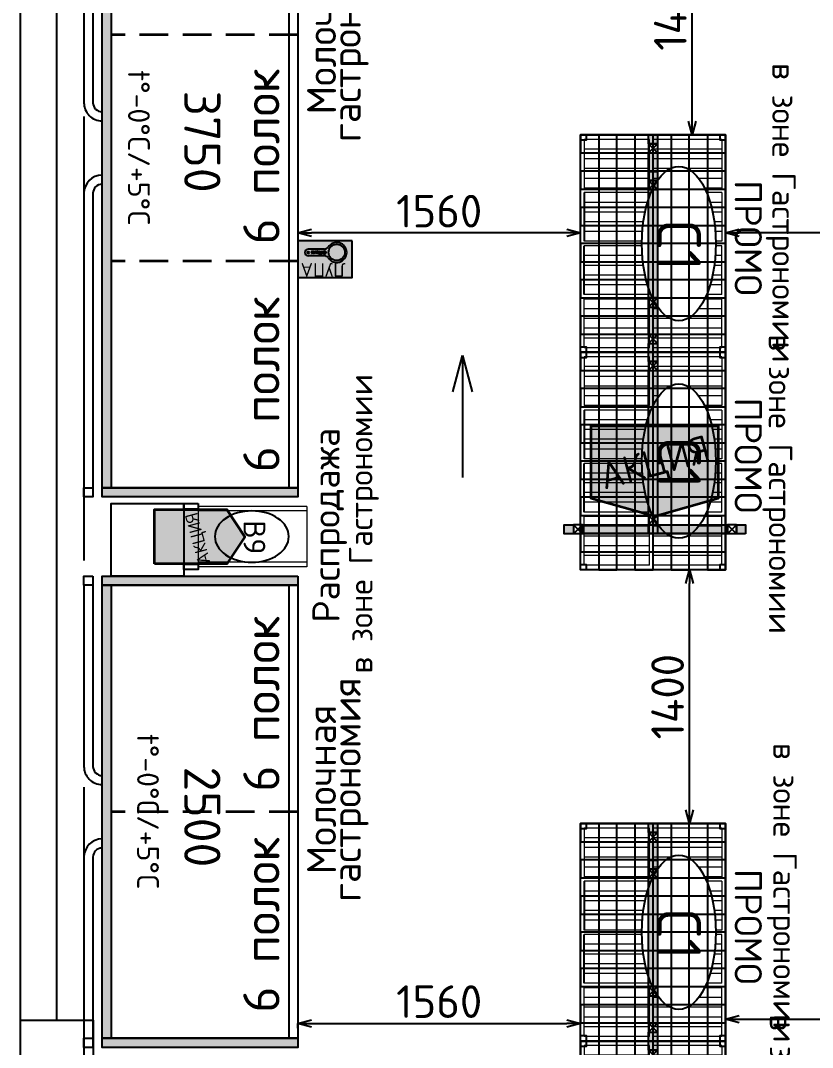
# Model space of a CAD drawing. Extents: x -150237 to 313168, y -187365 to 36962.
# Drawn here: x -48972 to -44603, y -162494 to -156827 of the extents above; entities that cross this region are included whole.
import ezdxf
from ezdxf.enums import TextEntityAlignment as Align

# ---------------------------------------------------------------- set-up
doc = ezdxf.new("R2010")
doc.units = 0
doc.header["$LTSCALE"] = 50
doc.header["$PDMODE"] = 34
doc.header["$PDSIZE"] = 20
doc.linetypes.add('ACAD_ISO10W100', pattern=[18.5, 12, -3, 0.5, -3])
doc.linetypes.add('HIDDEN2', pattern=[4.7625, 3.175, -1.5875])
doc.layers.get('0').update_dxf_attribs({"linetype": 'CONTINUOUS'})
doc.layers.get('Defpoints').update_dxf_attribs({"linetype": 'CONTINUOUS'})
for name, color, linetype in [('Colums', 25, 'CONTINUOUS'), ('R', 7, 'CONTINUOUS'), ('ST', 7, 'CONTINUOUS'), ('type', 7, 'CONTINUOUS'), ('оборудование', 90, 'CONTINUOUS'), ('оборудованиеNEW', 250, 'CONTINUOUS'), ('оборудованиеOLD', 90, 'CONTINUOUS'), ('товарные группы', 7, 'CONTINUOUS'), ('Холодильное', 5, 'CONTINUOUS')]:
    doc.layers.add(name, color=color, linetype=linetype)
doc.layers.add('Стены', color=7, linetype='CONTINUOUS', lineweight=35)
doc.styles.get("Standard").update_dxf_attribs({"font": 'isocpeur.ttf'})
doc.dimstyles.get("Standard").update_dxf_attribs({"dimscale": 0, "dimtxt": 180, "dimasz": 75, "dimexe": 0, "dimexo": 0, "dimgap": 30, "dimtad": 1, "dimdec": 0, "dimdsep": 46, "dimtxsty": 'Standard', "dimblk1": 'OPEN30', "dimblk2": 'OPEN30', "dimsah": 1, "dimcen": 25, "dimadec": 0, "dimazin": 0, "dimtfac": 1, "dimtdec": 0, "dimtmove": 0, "dimatfit": 3, "dimldrblk": 'OPEN30', "dimfxl": 1, "dimtolj": 1, "dimtzin": 0, "dimarcsym": 0})

# ---------------------------------------------------------------- blocks, each defined once
blk = doc.blocks.new('*U237')
at = {"layer": 'Холодильное'}
h = blk.add_hatch(color=160, dxfattribs=at)
h.set_gradient(color1=(0, 63, 255), one_color=1, tint=1, name='SPHERICAL')
h.paths.add_polyline_path([(3750, 1180), (3800, 1180), (3800, 100), (3750, 100)])
h = blk.add_hatch(color=5, dxfattribs=at)
h.set_gradient(color1=(0, 0, 255), one_color=1, tint=1, name='CYLINDER')
h.paths.add_polyline_path([(0, 150), (3750, 150), (3750, 100), (0, 100)])
at = {"layer": 'Стены', "linetype": 'HIDDEN2'}
for p, q in [((1250, 1180), (1250, 150)), ((2500, 1180), (2500, 150))]:
    blk.add_line(p, q, dxfattribs=at)
at = {"layer": 'Холодильное'}
for p, q in [((0, 1130), (3750, 1130)), ((0, 150), (3750, 150))]:
    blk.add_line(p, q, dxfattribs=at)
at = {"layer": 'Холодильное', "color": 20}
for p, q in [((1675, 100), (1675, 100)), ((1725, 100), (1725, 100)), ((2025, 100), (2025, 100)), ((2075, 100), (2075, 100)), ((0, 50), (1625, 50)), ((0, 0), (1625, 0)), ((1625, 50), (1625, 50)), ((1625, 50), (1625, 50)), ((1625, 50), (1625, 50)), ((1625, 0), (1625, 0)), ((1625, 0), (1625, 0)), ((1625, 0), (1625, 0)), ((2125, 50), (3750, 50)), ((2125, 0), (3750, 0))]:
    blk.add_line(p, q, dxfattribs=at)
at = {"layer": 'Холодильное', "color": 5}
for points in [[(0, 1180), (3750, 1180), (3750, 100), (0, 100), (0, 1180)], [(3750, 1180), (3800, 1180), (3800, 100), (3750, 100), (3750, 1180)]]:
    blk.add_lwpolyline(points, dxfattribs=at)
at = {"layer": 'Холодильное', "color": 20}
blk.add_lwpolyline([(3750, 50), (3800, 50), (3800, 0), (3750, 0)], close=True, dxfattribs=at)
for centre, radius, start, end in [((1625, 100), 100, 270, 0), ((1625, 100), 50, 270, 0), ((2125, 100), 100, 180, 270), ((2125, 100), 50, 180, 270)]:
    blk.add_arc(centre, radius, start, end, dxfattribs=at)
at = {"layer": 'type'}
blk.add_text('3750', height=200, dxfattribs=at).set_placement((1839.9, 553.2), align=Align.CENTER)
at = {"layer": 'type', "insert": (1874.3, 303.5), "char_height": 120, "width": 1398.896, "attachment_point": 5}
blk.add_mtext('t°-0°C/+5°C', dxfattribs=at)
at = {"layer": 'оборудованиеOLD', "color": 1}
blk.add_text('3750', height=200, dxfattribs=at).set_placement((1839.9, 553.2), align=Align.CENTER)
at = {"layer": 'оборудованиеOLD', "color": 1, "insert": (1874.3, 303.5), "char_height": 120, "width": 1398.896, "attachment_point": 5}
blk.add_mtext('t°-0°C/+5°C', dxfattribs=at)
blk = doc.blocks.new('*U369')
h = blk.add_hatch(color=5)
h.set_gradient(color1=(0, 0, 255), one_color=1, tint=1, name='SPHERICAL')
h.paths.add_polyline_path([(0, 150), (2500, 150), (2500, 100), (0, 100)])
at = {"layer": 'Холодильное'}
h = blk.add_hatch(color=160, dxfattribs=at)
h.set_gradient(color1=(0, 63, 255), one_color=1, tint=1, name='SPHERICAL')
h.paths.add_polyline_path([(-50, 1180), (0, 1180), (0, 100), (-50, 100)])
h = blk.add_hatch(color=160, dxfattribs=at)
h.set_gradient(color1=(0, 63, 255), one_color=1, tint=1, name='SPHERICAL')
h.paths.add_polyline_path([(2500, 1180), (2550, 1180), (2550, 100), (2500, 100)])
at = {"layer": 'Стены', "linetype": 'HIDDEN2'}
blk.add_line((1250, 1180), (1250, 150), dxfattribs=at)
at = {"layer": 'Холодильное'}
for p, q in [((0, 1130), (2500, 1130)), ((0, 150), (2500, 150))]:
    blk.add_line(p, q, dxfattribs=at)
at = {"layer": 'Холодильное', "color": 20}
for p, q in [((1050, 100), (1050, 100)), ((1100, 100), (1100, 100)), ((1400, 100), (1400, 100)), ((1450, 100), (1450, 100)), ((0, 50), (1000, 50)), ((1000, 50), (1000, 50)), ((1500, 50), (2500, 50)), ((1625, 50), (1625, 50)), ((1625, 50), (1625, 50)), ((1625, 50), (1625, 50)), ((1625, 0), (1625, 0)), ((1625, 0), (1625, 0)), ((1625, 0), (1625, 0)), ((0, 0), (1000, 0)), ((1000, 0), (1000, 0)), ((1500, 0), (2500, 0))]:
    blk.add_line(p, q, dxfattribs=at)
at = {"layer": 'Холодильное', "color": 40}
for p, q in [((2500, 50), (2500, 50)), ((2500, 0), (2500, 0))]:
    blk.add_line(p, q, dxfattribs=at)
at = {"layer": 'Холодильное', "color": 5}
for points in [[(-50, 1180), (0, 1180), (0, 100), (-50, 100), (-50, 1180)], [(0, 1180), (2500, 1180), (2500, 100), (0, 100), (0, 1180)], [(2500, 1180), (2550, 1180), (2550, 100), (2500, 100), (2500, 1180)]]:
    blk.add_lwpolyline(points, dxfattribs=at)
at = {"layer": 'Холодильное', "color": 20}
for points in [[(-50, 50), (0, 50), (0, 0), (-50, 0)], [(-50, 50), (0, 50), (0, 0), (-50, 0)], [(2500, 50), (2550, 50), (2550, 0), (2500, 0)]]:
    blk.add_lwpolyline(points, close=True, dxfattribs=at)
for centre, radius, start, end in [((1000, 100), 100, 270, 0), ((1000, 100), 50, 270, 0), ((1500, 100), 100, 180, 270), ((1500, 100), 50, 180, 270)]:
    blk.add_arc(centre, radius, start, end, dxfattribs=at)
at = {"layer": 'type'}
blk.add_text(' 2500', height=200, dxfattribs=at).set_placement((1214.9, 553.2), align=Align.CENTER)
at = {"layer": 'type', "insert": (1249.3, 353.5), "char_height": 120, "width": 1398.896, "attachment_point": 5}
blk.add_mtext('t°-0°C/+5°C', dxfattribs=at)
at = {"layer": 'оборудованиеOLD', "color": 1}
blk.add_text(' 2500', height=200, dxfattribs=at).set_placement((1214.9, 553.2), align=Align.CENTER)
at = {"layer": 'оборудованиеOLD', "color": 1, "insert": (1249.3, 353.5), "char_height": 120, "width": 1398.896, "attachment_point": 5}
blk.add_mtext('t°-0°C/+5°C', dxfattribs=at)
blk = doc.blocks.new('_OPEN30')
at = {"color": 0, "linetype": 'ByBlock'}
for p, q in [((-1, 0.268), (0, 0)), ((0, 0), (-1, -0.268)), ((0, 0), (-1, 0))]:
    blk.add_line(p, q, dxfattribs=at)
blk = doc.blocks.new('Fives1')
at = {"layer": 'ST', "true_color": 0xf5fef1}
h = blk.add_hatch(color=7, dxfattribs=at)
h.paths.add_polyline_path([(-1652, 935, 10.8738201), (-1533, 854, -0.0571096), (-1565, 805, -0.8140007), (-1930, 263, 0.1014644), (-1733, 309, 0.170285), (-1628, 411, 0.1005074), (-1612, 459, 0.0619485), (-1612, 515, 0.1374988), (-1643, 578, 0.1715741), (-1729, 625, 0.107239), (-1851, 613, -0.4149096), (-1858, 618), (-1851, 670, 0.3232281), (-1855, 678), (-1932, 727, 0.5598827), (-1940, 725), (-1980, 519, 0.6675029), (-1968, 511, -0.060013), (-1885, 543, -0.1754016), (-1794, 529, -0.1846378), (-1763, 495, -0.2561325), (-1771, 431, -0.1844132), (-1849, 371, -0.1202651), (-1997, 368, 0.3823768), (-2005, 361), (-2019, 317, -0.7459053), (-1763, 903, 0.0756405), (-1956, 793, 0.6549658), (-1507, 951, 0.0496761)])
h.paths.add_polyline_path([(-1557, 913, -0.5314564), (-1891, 792, -0.1396822)], flags=16)
at = {"layer": 'ST'}
h = blk.add_hatch(color=1, dxfattribs=at)
edge = h.paths.add_edge_path(flags=16)
edge.add_arc((-1577, 714), 28, 0, 360)
edge = h.paths.add_edge_path()
edge.add_arc((-1804, 571), 334, 82.96543, 229.84324)
edge.add_arc((-1499, 213), 738, 110.93361, 128.23619)
edge.add_arc((-1766, 970), 260, 222.97175, 355.86546)
edge.add_arc((-1804, 571), 334, 247.81686, 404.39932)
edge.add_arc((-1945, 766), 503, 271.74397, 294.91858)
edge.add_arc((-1826, 509), 220, 294.98129, 333.63696)
edge.add_arc((-1737, 477), 127, 329.01961, 351.97712)
edge.add_arc((-1838, 486), 228, 353.09872, 367.27816)
edge.add_arc((-1739, 491), 129, 10.70791, 42.02396)
edge.add_arc((-1754, 479), 148, 41.66499, 80.60771)
edge.add_arc((-1762, 340), 287, 83.54163, 108.02542)
edge.add_arc((-1852, 619), 6.27, 192.6198, 282.75593)
edge.add_line((-1851, 670), (-1858, 618))
edge.add_arc((-1859, 671), 8.28, 350.95813, 424.14464)
edge.add_line((-1932, 727), (-1855, 678))
edge.add_arc((-1935, 724), 4.83, 47.88034, 164.85518)
edge.add_line((-1940, 725), (-1980, 519))
edge.add_arc((-1973, 517), 7.4, 169.86959, 304.76249)
edge.add_arc((-1796, 181), 373, 103.82299, 117.56049)
edge.add_arc((-1859, 410), 135, 61.25342, 101.04771)
edge.add_arc((-1823, 471), 64.1, 21.88157, 63.72619)
edge.add_arc((-1825, 470), 67, 324.52874, 381.99458)
edge.add_arc((-1888, 503), 138, 286.81398, 328.60886)
edge.add_arc((-1929, 673), 313, 257.53423, 284.96521)
edge.add_arc((-1997, 360), 7.64, 89.5059, 173.20867)
edge.add_line((-2005, 361), (-2019, 317))
h = blk.add_hatch(color=1, dxfattribs=at)
h.paths.add_polyline_path([(-1940, 724, -0.6082412), (-1932, 727), (-1855, 678, -0.3306531), (-1851, 670), (-1858, 618, 0.4149096), (-1851, 613, -0.107239), (-1729, 625, -0.1715741), (-1643, 578, -0.1374988), (-1612, 515, -0.0619485), (-1612, 459, -0.1005074), (-1628, 411, -0.170285), (-1733, 309, -0.1014644), (-1930, 263, 0.8140007), (-1565, 805, -0.4534486), (-1956, 793, -0.0756405), (-1763, 903, 0.7459053), (-2019, 317), (-2005, 361, -0.3823768), (-1997, 368, 0.1202651), (-1849, 371, 0.1844132), (-1771, 431, 0.2561325), (-1763, 495, 0.1846378), (-1794, 529, 0.1754016), (-1885, 543, 0.060013), (-1968, 511, -0.6786927), (-1980, 519)])
h.paths.add_polyline_path([(-1605, 714, -1), (-1548, 714, -1)], flags=16)
h.paths.add_polyline_path([(-1563, 695), (-1578, 711), (-1567, 711, 0.456115), (-1567, 734), (-1586, 734), (-1586, 693, -3.6095929)], flags=0)
h.paths.add_polyline_path([(-1581, 691), (-1581, 708), (-1567, 693, -0.1582385)], flags=0)
h.paths.add_polyline_path([(-1581, 716), (-1581, 730), (-1570, 730, -0.4064338), (-1569, 716)], flags=0)
for color, points in [(82, [(-1557, 913, 0.1396822), (-1891, 792, 0.102383)]), (62, [(-1557, 913, -0.102383), (-1891, 792, 0.5314564)]), (62, [(890, 774, 1), (879, 769), (896, 737), (879, 706, 1), (890, 701), (926, 769, 1), (915, 774), (902, 750)]), (62, [(1039, 703), (1039, 771, 1), (1027, 771), (1027, 740), (1003, 740), (1003, 771, 1), (991, 771), (991, 703, 1), (1003, 703), (1003, 728), (1027, 728), (1027, 703, 1)]), (62, [(1115, 771, 1), (1103, 771), (1103, 703, 1), (1115, 703), (1139, 747), (1139, 703, 1), (1151, 703), (1151, 771, 1), (1139, 771), (1115, 728)]), (62, [(1333, 777, 0.4142136), (1327, 771), (1327, 703, 0.4142136), (1333, 697), (1369, 697, 1), (1369, 709), (1342, 709, -0.4142136), (1339, 713), (1339, 728, -0.4142136), (1342, 731), (1369, 731, 1), (1369, 743), (1342, 743, -0.4142136), (1339, 747), (1339, 762, -0.4142136), (1342, 765), (1369, 765, 1), (1369, 777)]), (62, [(1598, 764, 0.7543305), (1551, 753), (1551, 721, 0.7543305), (1598, 710, 0.9282671), (1588, 717, -0.6380794), (1563, 721), (1563, 753, -0.6380794), (1588, 758, 0.9282671)]), (62, [(1788, 754), (1801, 703, 0.7400395), (1816, 703), (1829, 754), (1842, 702, 0.9618418), (1854, 705), (1837, 771, 0.7358696), (1821, 772), (1809, 722), (1796, 771, 0.7358696), (1780, 772), (1763, 705, 0.9618418), (1775, 702)])]:
    blk.add_hatch(color=color, dxfattribs=at).paths.add_polyline_path(points)
h = blk.add_hatch(color=255, dxfattribs=at)
h.paths.add_polyline_path([(-1605, 714, 1), (-1548, 714, 1)])
h.paths.add_polyline_path([(-1581, 730), (-1570, 730, -0.4064338), (-1569, 716), (-1581, 716)], flags=16)
h.paths.add_polyline_path([(-1586, 693, -3.6095929), (-1563, 695), (-1578, 711), (-1567, 711, 0.456115), (-1567, 734), (-1586, 734)], flags=16)
h.paths.add_polyline_path([(-1581, 708), (-1567, 693, -0.1582385), (-1581, 691)], flags=16)
at = {"layer": 'ST', "true_color": 0xf5fef1}
for points in [[(-1274, 744), (-1274, 690), (-1243, 695), (-1144, 710), (-1081, 714), (-1171, 280), (-1074, 280), (-993, 724), (-866, 744), (-941, 332), (-950, 278), (-858, 280), (-779, 751), (-692, 757), (-455, 752), (-283, 748), (-69, 733), (81, 716), (89, 774), (12, 784), (-294, 815), (-528, 824), (-731, 824), (-965, 803), (-1204, 761)], [(-437, 620), (-506, 305), (-502, 283), (-425, 281), (-411, 296), (-407, 355), (-380, 428), (-352, 481), (-310, 518), (-264, 533), (-274, 434), (-318, 299), (-312, 284), (-254, 286), (-242, 306), (-209, 426), (-169, 486), (-104, 533), (-84, 530), (-84, 490), (-117, 296), (-112, 286), (-56, 287), (-44, 315), (2, 571), (-17, 618), (-67, 622), (-108, 589), (-194, 515), (-204, 516), (-197, 601), (-210, 619), (-258, 622), (-274, 612), (-302, 590), (-348, 547), (-367, 520), (-377, 522), (-350, 621)], [(198, 760), (143, 767), (136, 712), (191, 707)], [(252, 753), (246, 702), (300, 697), (307, 746)], [(915, 450), (915, 421), (929, 394), (944, 382), (975, 378), (1000, 384), (1043, 411), (1081, 445), (1103, 467), (1077, 307), (1080, 294), (1166, 295), (1181, 306), (1225, 613), (1216, 626), (1137, 621), (1132, 600), (1118, 550), (1086, 515), (1054, 487), (1030, 477), (1010, 481), (1004, 503), (1010, 537), (1020, 574), (1027, 617), (1018, 626), (955, 623), (947, 621)], [(1208, 305), (1213, 288), (1280, 287), (1302, 300), (1303, 337), (1308, 404), (1324, 445), (1354, 413), (1387, 295), (1405, 287), (1485, 287), (1496, 306), (1488, 336), (1470, 364), (1434, 437), (1416, 468), (1418, 479), (1447, 510), (1505, 555), (1536, 593), (1563, 612), (1564, 618), (1547, 623), (1497, 623), (1470, 622), (1459, 617), (1434, 588), (1409, 555), (1362, 509), (1349, 497), (1338, 501), (1340, 519), (1349, 562), (1354, 594), (1361, 620), (1354, 626), (1284, 626), (1270, 620)]]:
    blk.add_hatch(color=7, dxfattribs=at).paths.add_polyline_path(points)
h = blk.add_hatch(color=7, dxfattribs=at)
h.paths.add_polyline_path([(-679, 615), (-723, 592), (-753, 565), (-776, 533), (-776, 494), (-768, 470), (-745, 452), (-712, 440), (-829, 315), (-837, 294), (-825, 280), (-772, 278), (-757, 286), (-650, 426), (-629, 437), (-619, 427), (-647, 321), (-651, 292), (-646, 281), (-567, 280), (-557, 287), (-507, 618), (-637, 620)])
h.paths.add_polyline_path([(-656, 564), (-604, 562), (-596, 562), (-611, 475), (-674, 476), (-697, 491), (-691, 532)], flags=16)
h = blk.add_hatch(color=7, dxfattribs=at)
h.paths.add_polyline_path([(10, 468), (0, 417), (-4, 372), (0, 342), (16, 309), (38, 288), (108, 279), (164, 281), (203, 290), (228, 311), (242, 352), (229, 362), (214, 362), (184, 351), (152, 348), (114, 348), (96, 351), (76, 371), (63, 391), (63, 421), (72, 432), (101, 427), (147, 427), (176, 436), (205, 443), (234, 471), (253, 495), (270, 530), (277, 561), (269, 589), (258, 613), (235, 622), (209, 625), (175, 623), (147, 622), (123, 616), (99, 599), (73, 581), (48, 558), (31, 519)])
h.paths.add_polyline_path([(163, 564), (191, 557), (202, 538), (187, 512), (169, 493), (131, 486), (98, 485), (77, 488), (93, 531), (130, 555)], flags=16)
h = blk.add_hatch(color=7, dxfattribs=at)
h.paths.add_polyline_path([(313, 619), (222, 153), (228, 141), (292, 142), (309, 156), (317, 214), (332, 240), (331, 283), (382, 280), (425, 278), (486, 316), (542, 371), (571, 427), (589, 491), (599, 558), (585, 605), (568, 624), (524, 622), (479, 615), (442, 588), (416, 543), (391, 514), (375, 512), (397, 617)])
h.paths.add_polyline_path([(429, 496), (443, 518), (463, 540), (496, 537), (510, 526), (494, 436), (477, 408), (432, 354), (393, 346), (342, 350), (343, 371)], flags=16)
h = blk.add_hatch(color=7, dxfattribs=at)
h.paths.add_polyline_path([(594, 441), (591, 352), (607, 323), (642, 289), (688, 274), (779, 279), (836, 328), (887, 410), (904, 459), (910, 540), (893, 580), (856, 612), (826, 621), (758, 621), (704, 611), (678, 584), (658, 570), (603, 486)])
h.paths.add_polyline_path([(689, 480), (718, 531), (724, 540), (743, 556), (775, 562), (813, 545), (815, 499), (808, 445), (792, 403), (783, 361), (744, 348), (694, 346), (682, 362), (680, 429)], flags=16)
at = {"layer": 'ST'}
h = blk.add_hatch(color=62, dxfattribs=at)
h.paths.add_polyline_path([(1220, 777, 0.4142136), (1214, 771), (1214, 703, 0.4142136), (1220, 697), (1249, 697, 0.4142136), (1262, 711), (1262, 724, 0.383716), (1249, 739, 0.169792), (1254, 751), (1254, 764, 0.4142136), (1241, 777)])
h.paths.add_polyline_path([(1226, 731), (1242, 731, -0.340247), (1250, 720, -0.3574119), (1242, 709), (1226, 709)], flags=16)
h.paths.add_polyline_path([(1226, 765), (1234, 765, -0.3571603), (1242, 755, -0.3249359), (1234, 743), (1226, 743)], flags=16)
h = blk.add_hatch(color=62, dxfattribs=at)
h.paths.add_polyline_path([(1463, 729, 1), (1463, 777), (1445, 777, 0.4142136), (1439, 771), (1439, 703, 1), (1451, 703), (1451, 729)])
h.paths.add_polyline_path([(1463, 741), (1454, 741, -0.4142136), (1450, 744), (1450, 762, -0.4142136), (1454, 766), (1463, 766, -1)], flags=16)
at = {"layer": 'ST', "true_color": 0xf5fef1}
h = blk.add_hatch(color=7, dxfattribs=at)
h.paths.add_polyline_path([(1517, 419), (1514, 362), (1522, 315), (1543, 290), (1578, 278), (1620, 291), (1648, 307), (1671, 342), (1715, 389), (1733, 394), (1717, 301), (1718, 289), (1792, 290), (1801, 315), (1863, 613), (1861, 622), (1788, 622), (1774, 604), (1757, 621), (1677, 626), (1649, 620), (1617, 590), (1584, 549), (1553, 502), (1532, 463)])
h.paths.add_polyline_path([(1602, 446), (1630, 495), (1655, 535), (1690, 568), (1759, 566), (1763, 555), (1749, 512), (1718, 453), (1678, 408), (1657, 380), (1622, 373), (1607, 375), (1599, 394)], flags=16)
at = {"layer": 'ST'}
h = blk.add_hatch(color=62, dxfattribs=at)
h.paths.add_polyline_path([(1693, 773, 0.7378426), (1680, 773), (1663, 705, 0.9618418), (1675, 702), (1678, 714), (1696, 714), (1699, 702, 0.9618418), (1711, 705)])
h.paths.add_polyline_path([(1693, 726), (1681, 726), (1687, 750)], flags=16)
at = {"layer": 'R', "color": 1}
for p, q in [((-1204, 761), (-1274, 744)), ((-1274, 744), (-1274, 690)), ((-1274, 690), (-1243, 695)), ((-1243, 695), (-1144, 710)), ((-965, 803), (-1204, 761)), ((-1081, 714), (-1171, 280)), ((-1171, 280), (-1074, 280)), ((-1144, 710), (-1081, 714)), ((-1074, 280), (-993, 724)), ((-993, 724), (-866, 744)), ((-731, 824), (-965, 803)), ((-941, 332), (-950, 278)), ((-950, 278), (-858, 280)), ((-866, 744), (-941, 332)), ((-858, 280), (-779, 751)), ((-779, 751), (-692, 757)), ((-528, 824), (-731, 824)), ((-692, 757), (-455, 752)), ((-294, 815), (-528, 824)), ((-455, 752), (-283, 748)), ((12, 784), (-294, 815)), ((-283, 748), (-69, 733)), ((-69, 733), (81, 716)), ((89, 774), (12, 784)), ((81, 716), (89, 774)), ((143, 767), (136, 712)), ((136, 712), (191, 707)), ((143, 767), (198, 760)), ((198, 760), (191, 707)), ((252, 753), (246, 702)), ((246, 702), (300, 697)), ((252, 753), (307, 746)), ((307, 746), (300, 697))]:
    blk.add_line(p, q, dxfattribs=at)
for points in [[(-825, 280), (-837, 294), (-829, 315), (-712, 440), (-745, 452), (-768, 470), (-776, 494), (-776, 533), (-753, 565), (-723, 592), (-679, 615), (-637, 620), (-507, 618), (-557, 287), (-567, 280), (-646, 281), (-651, 292), (-647, 321), (-619, 427), (-629, 437), (-650, 426), (-757, 286), (-772, 278)], [(-604, 562), (-656, 564), (-691, 532), (-697, 491), (-674, 476), (-611, 475), (-596, 562)], [(-437, 620), (-506, 305), (-502, 283), (-425, 281), (-411, 296), (-407, 355), (-380, 428), (-352, 481), (-310, 518), (-264, 533), (-274, 434), (-318, 299), (-312, 284), (-254, 286), (-242, 306), (-209, 426), (-169, 486), (-104, 533), (-84, 530), (-84, 490), (-117, 296), (-112, 286), (-56, 287), (-44, 315), (2, 571), (-17, 618), (-67, 622), (-108, 589), (-194, 515), (-204, 516), (-197, 601), (-210, 619), (-258, 622), (-274, 612), (-302, 590), (-348, 547), (-367, 520), (-377, 522), (-350, 621)], [(214, 362), (184, 351), (152, 348), (114, 348), (96, 351), (76, 371), (63, 391), (63, 421), (72, 432), (101, 427), (147, 427), (176, 436), (205, 443), (234, 471), (253, 495), (270, 530), (277, 561), (269, 589), (258, 613), (235, 622), (209, 625), (175, 623), (147, 622), (123, 616), (99, 599), (73, 581), (48, 558), (31, 519), (10, 468), (0, 417), (-4, 372), (0, 342), (16, 309), (38, 288), (108, 279), (164, 281), (203, 290), (228, 311), (242, 352), (229, 362), (215, 362)], [(77, 488), (93, 531), (130, 555), (163, 564), (191, 557), (202, 538), (187, 512), (169, 493), (131, 486), (98, 485)], [(313, 619), (222, 153), (228, 141), (292, 142), (309, 156), (317, 214), (332, 240), (331, 283), (382, 280), (425, 278), (486, 316), (542, 371), (571, 427), (589, 491), (599, 558), (585, 605), (568, 624), (524, 622), (479, 615), (442, 588), (416, 543), (391, 514), (375, 512), (397, 617)], [(429, 496), (343, 371), (342, 350), (393, 346), (432, 354), (477, 408), (494, 436), (510, 526), (496, 537), (463, 540), (443, 518)], [(658, 570), (603, 486), (594, 441), (591, 352), (607, 323), (642, 289), (688, 274), (779, 279), (836, 328), (887, 410), (904, 459), (910, 540), (893, 580), (856, 612), (826, 621), (758, 621), (704, 611), (678, 584)], [(718, 531), (689, 480), (680, 429), (682, 362), (694, 346), (744, 348), (783, 361), (792, 403), (808, 445), (815, 499), (813, 545), (775, 562), (743, 556), (724, 540)], [(947, 621), (915, 450), (915, 421), (929, 394), (944, 382), (975, 378), (1000, 384), (1043, 411), (1081, 445), (1103, 467), (1077, 307), (1080, 294), (1166, 295), (1181, 306), (1225, 613), (1216, 626), (1137, 621), (1132, 600), (1118, 550), (1086, 515), (1054, 487), (1030, 477), (1010, 481), (1004, 503), (1010, 537), (1020, 574), (1027, 617), (1018, 626), (955, 623)], [(1270, 620), (1208, 305), (1213, 288), (1280, 287), (1302, 300), (1303, 337), (1308, 404), (1324, 445), (1354, 413), (1387, 295), (1405, 287), (1485, 287), (1496, 306), (1488, 336), (1470, 364), (1434, 437), (1416, 468), (1418, 479), (1447, 510), (1505, 555), (1536, 593), (1563, 612), (1564, 618), (1547, 623), (1497, 623), (1470, 622), (1459, 617), (1434, 588), (1409, 555), (1362, 509), (1349, 497), (1338, 501), (1340, 519), (1349, 562), (1354, 594), (1361, 620), (1354, 626), (1284, 626)], [(1861, 622), (1788, 622), (1774, 604), (1757, 621), (1677, 626), (1649, 620), (1617, 590), (1584, 549), (1553, 502), (1532, 463), (1517, 419), (1514, 362), (1522, 315), (1543, 290), (1578, 278), (1620, 291), (1648, 307), (1671, 342), (1715, 389), (1733, 394), (1717, 301), (1718, 289), (1792, 290), (1801, 315), (1863, 613)], [(1759, 566), (1690, 568), (1655, 535), (1630, 495), (1602, 446), (1599, 394), (1607, 375), (1622, 373), (1657, 380), (1678, 408), (1718, 453), (1749, 512), (1763, 555)]]:
    blk.add_lwpolyline(points, close=True, dxfattribs=at)
at = {"layer": 'ST', "color": 1}
for p, q in [((-2005, 361), (-2019, 317)), ((-1940, 725), (-1980, 519)), ((-1932, 727), (-1855, 678)), ((-1851, 670), (-1858, 618))]:
    blk.add_line(p, q, dxfattribs=at)
at = {"layer": 'ST', "color": 255}
for p, q in [((-1586, 734), (-1586, 693)), ((-1586, 734), (-1567, 734)), ((-1581, 730), (-1581, 716)), ((-1581, 730), (-1570, 730)), ((-1581, 716), (-1569, 716)), ((-1581, 708), (-1581, 691)), ((-1567, 693), (-1581, 708)), ((-1563, 695), (-1578, 711)), ((-1578, 711), (-1567, 711))]:
    blk.add_line(p, q, dxfattribs=at)
at = {"layer": 'ST', "color": 62}
for p, q in [((896, 737), (879, 769)), ((879, 706), (896, 737)), ((902, 750), (890, 774)), ((890, 700), (926, 769)), ((902, 750), (915, 774)), ((991, 771), (991, 703)), ((1003, 771), (1003, 740)), ((1027, 740), (1003, 740)), ((1003, 728), (1003, 703)), ((1027, 728), (1003, 728)), ((1027, 771), (1027, 740)), ((1027, 728), (1027, 703)), ((1039, 771), (1039, 703)), ((1103, 771), (1103, 703)), ((1115, 771), (1115, 728)), ((1139, 771), (1115, 728)), ((1139, 747), (1115, 703)), ((1139, 747), (1139, 703)), ((1151, 771), (1151, 703)), ((1214, 771), (1214, 703)), ((1220, 777), (1241, 777)), ((1220, 697), (1249, 697)), ((1226, 765), (1226, 743)), ((1226, 765), (1234, 765)), ((1234, 743), (1226, 743)), ((1226, 731), (1226, 709)), ((1242, 731), (1226, 731)), ((1226, 709), (1242, 709)), ((1254, 764), (1254, 751)), ((1262, 724), (1262, 711)), ((1327, 771), (1327, 703)), ((1333, 777), (1369, 777)), ((1333, 697), (1369, 697)), ((1339, 762), (1339, 747)), ((1339, 728), (1339, 713)), ((1369, 765), (1342, 765)), ((1369, 743), (1342, 743)), ((1369, 731), (1342, 731)), ((1369, 709), (1342, 709)), ((1439, 771), (1439, 703)), ((1463, 777), (1445, 777)), ((1450, 762), (1450, 744)), ((1451, 729), (1451, 703)), ((1463, 729), (1451, 729)), ((1463, 766), (1454, 766)), ((1463, 741), (1454, 741)), ((1551, 753), (1551, 721)), ((1563, 753), (1563, 721)), ((1680, 773), (1663, 705)), ((1678, 714), (1675, 702)), ((1678, 714), (1696, 714)), ((1687, 750), (1681, 726)), ((1681, 726), (1693, 726)), ((1687, 750), (1693, 726)), ((1693, 773), (1711, 705)), ((1696, 714), (1699, 702)), ((1780, 772), (1763, 705)), ((1788, 754), (1775, 702)), ((1788, 754), (1801, 703)), ((1796, 771), (1809, 722)), ((1821, 772), (1809, 722)), ((1829, 754), (1816, 703)), ((1829, 754), (1842, 702)), ((1837, 771), (1854, 705))]:
    blk.add_line(p, q, dxfattribs=at)
at = {"layer": 'ST', "color": 255}
blk.add_circle((-1577, 714), 28, dxfattribs=at)
for centre, radius, start, end in [((-1810, 574), 394, 66.38352, 45.36604), ((-1766, 970), 260, 222.97175, 355.86546), ((-1499, 213), 738, 110.93361, 128.23619), ((-1499, 213), 738, 90.60101, 101.97659), ((-1577, 714), 22.8, 307.28742, 245.34807), ((-1577, 714), 22.8, 258.46306, 294.43043), ((-1577, 723), 10.5, 317.8511, 46.32504), ((-1577, 723), 15.2, 311.31564, 49.3894)]:
    blk.add_arc(centre, radius, start, end, dxfattribs=at)
at = {"layer": 'ST', "color": 1}
for centre, radius, start, end in [((-1804, 571), 334, 82.96543, 229.84324), ((-1997, 360), 7.64, 89.5059, 173.20867), ((-1929, 673), 313, 257.53423, 284.96521), ((-1973, 517), 7.4, 169.86959, 304.76249), ((-1796, 181), 373, 103.82299, 117.56049), ((-1935, 724), 4.83, 47.88034, 164.85518), ((-1804, 571), 334, 247.81686, 44.39932), ((-1945, 766), 503, 271.74397, 294.91858), ((-1859, 410), 135, 61.25342, 101.04771), ((-1852, 619), 6.27, 192.6198, 282.75593), ((-1859, 671), 8.28, 350.95813, 64.14464), ((-1762, 340), 287, 83.54163, 108.02542), ((-1888, 503), 138, 286.81398, 328.60886), ((-1823, 471), 64.1, 21.88157, 63.72619), ((-1825, 470), 67, 324.52874, 21.99458), ((-1826, 509), 220, 294.98129, 333.63696), ((-1754, 479), 148, 41.66499, 80.60771), ((-1739, 491), 129, 10.70791, 42.02396), ((-1737, 477), 127, 329.01961, 351.97712), ((-1838, 486), 228, 353.09872, 7.27816)]:
    blk.add_arc(centre, radius, start, end, dxfattribs=at)
at = {"layer": 'ST', "color": 82}
blk.add_arc((-1511, 267), 648, 94.0135, 125.82049, dxfattribs=at)
at = {"layer": 'ST', "color": 62}
for centre, radius, start, end in [((-1764, 966), 214, 233.93961, 345.89439), ((-2016, 1660), 877, 278.22551, 301.60849), ((884, 771), 6, 27.89727, 207.89727), ((884, 703), 6, 152.10273, 332.10273), ((920, 771), 6, 332.10273, 152.10273), ((997, 771), 6, 0, 180), ((997, 703), 6, 180, 0), ((1033, 771), 6, 0, 180), ((1033, 703), 6, 180, 0), ((1109, 771), 6, 0, 180), ((1109, 703), 6, 180, 0), ((1145, 771), 6, 0, 180), ((1145, 703), 6, 180, 0), ((1220, 771), 6, 90, 180), ((1220, 703), 6, 180, 270), ((1232, 755), 10.4, 358.25917, 76.87801), ((1230, 755), 12.3, 290.30826, 2.31161), ((1241, 764), 13.8, 0, 90), ((1239, 720), 11.3, 357.92807, 73.09093), ((1240, 719), 10.3, 283.06537, 1.73534), ((1234, 753), 20.6, 315.48237, 354.02823), ((1247, 724), 15.2, 359.18923, 84.78121), ((1249, 711), 13.8, 270, 0), ((1333, 771), 6, 90, 180), ((1333, 703), 6, 180, 270), ((1342, 762), 3.2, 90, 180), ((1342, 747), 3.2, 180, 270), ((1342, 728), 3.2, 90, 180), ((1342, 713), 3.2, 180, 270), ((1369, 771), 6, 270, 90), ((1369, 737), 6, 270, 90), ((1369, 703), 6, 270, 90), ((1445, 771), 6, 90, 180), ((1445, 703), 6, 180, 0), ((1454, 762), 3.2, 90, 180), ((1454, 744), 3.2, 180, 270), ((1463, 753), 24, 270, 90), ((1463, 753), 12.3, 270, 90), ((1576, 752), 25.3, 29.5558, 177.25896), ((1576, 723), 25.3, 182.74104, 330.4442), ((1577, 750), 14.1, 36.31707, 165.46148), ((1577, 725), 14.1, 194.53852, 323.68293), ((1593, 762), 6, 214.60525, 30.21428), ((1593, 713), 6, 329.78572, 145.39475), ((1669, 703), 6, 168.52067, 344.06358), ((1687, 771), 6.78, 10.66928, 167.59263), ((1705, 703), 6, 195.93642, 11.47933), ((1769, 703), 6, 168.52067, 344.06358), ((1788, 769), 8.19, 15.78554, 170.12622), ((1809, 705), 7.99, 190.01371, 346.6114), ((1829, 769), 8.19, 15.78554, 170.12622), ((1848, 703), 6, 195.93642, 11.47933)]:
    blk.add_arc(centre, radius, start, end, dxfattribs=at)
blk = doc.blocks.new('*U379')
h = blk.add_hatch(color=2)
h.paths.add_polyline_path([(0, 0), (-300.4, 0), (-300.4, -202.2), (0, -202.2)])
edge = h.paths.add_edge_path(flags=16)
edge.add_arc((-57.6, -138.3), 18, -90, 90, ccw=False)
edge.add_line((-57.6, -156.3), (-147.4, -156.3))
edge.add_arc((-142, -190.9), 35, 98.9816, 137.2648)
edge.add_arc((-214.6, -138.3), 55, 31.6158, 328.3842, ccw=False)
edge.add_arc((-142, -85.7), 35, 222.7352, 261.0184)
edge.add_line((-147.4, -120.3), (-57.6, -120.3))
edge = h.paths.add_edge_path(flags=0)
edge.add_arc((-57.6, -138.3), 5, 0, 360)
edge = h.paths.add_edge_path(flags=0)
edge.add_arc((-214.6, -138.3), 45, 0, 360)
h = blk.add_hatch(color=1)
h.paths.add_polyline_path([(-57.6, -120.3), (-147.4, -120.3, -0.168613), (-167.7, -109.5, 3.532063), (-167.7, -167.2, -0.168613), (-147.4, -156.3), (-57.6, -156.3, 1)])
h.paths.add_polyline_path([(-169.6, -138.3, -1), (-259.6, -138.3, -1)], flags=16)
h.paths.add_polyline_path([(-52.6, -138.3, -1), (-62.6, -138.3, -1)], flags=16)
at = {"true_color": 0xf0ffff}
blk.add_hatch(color=7, dxfattribs=at).paths.add_polyline_path([(-169.6, -138.3, 1), (-259.6, -138.3, 1)])
for p, q in [((-147.4, -120.3), (-57.6, -120.3)), ((-147.4, -156.3), (-57.6, -156.3))]:
    blk.add_line(p, q)
at = {"color": 5}
blk.add_lwpolyline([(-300.4, -202.2), (0, -202.2), (0, 0), (-300.4, 0)], close=True, dxfattribs=at)
for centre, radius in [((-214.6, -138.3), 45), ((-57.6, -138.3), 5)]:
    blk.add_circle(centre, radius)
for centre, radius, start, end in [((-214.6, -138.3), 55, 31.6158, 328.3842), ((-142, -85.7), 35, 222.7352, 261.0184), ((-142, -190.9), 35, 98.9816, 137.2648), ((-57.6, -138.3), 18, 270, 90)]:
    blk.add_arc(centre, radius, start, end)
at = {"layer": 'Стены', "xscale": 0.02, "yscale": 0.02, "zscale": 0.02}
blk.add_blockref('Fives1', (-112.2, -149.1), dxfattribs=at)
at = {"color": 5, "insert": (-263.8, -4.6), "char_height": 75, "attachment_point": 1}
blk.add_mtext_dynamic_manual_height_columns('ЛУПА', width=158.885, gutter_width=1150, heights=[0], dxfattribs=at)
blk = doc.blocks.new('*U354')
at = {"layer": 'оборудованиеNEW', "color": 212, "lineweight": 20}
for p, q in [((15, 680), (15, 80)), ((15, 680), (348, 680)), ((15, 680), (15, 80)), ((15, 680), (348, 680)), ((15, 680), (15, 80)), ((15, 680), (348, 680)), ((348, 680), (348, 80)), ((348, 680), (348, 80)), ((348, 680), (348, 80)), ((15, 80), (333, 80)), ((15, 80), (333, 80)), ((15, 80), (333, 80))]:
    blk.add_line(p, q, dxfattribs=at)
at = {"layer": 'оборудованиеNEW', "color": 212, "lineweight": 5}
for p, q in [((40, 680), (40, 80)), ((40, 680), (40, 80)), ((40, 680), (40, 80)), ((323, 680), (323, 80)), ((323, 680), (323, 80)), ((323, 680), (323, 80)), ((323, 680), (323, 80)), ((323, 680), (323, 80)), ((323, 680), (323, 80)), ((40, 650), (40, 80)), ((40, 650), (40, 80)), ((40, 650), (40, 80))]:
    blk.add_line(p, q, dxfattribs=at)
at = {"layer": 'оборудованиеNEW', "color": 212}
for points in [[(0, 80), (30, 80), (30, 0), (0, 0), (0, 80)], [(0, 80), (30, 80), (30, 0), (0, 0), (0, 80)], [(0, 80), (30, 80), (30, 0), (0, 0), (0, 80)], [(0, 80), (30, 80), (30, 0), (0, 0), (0, 80)], [(0, 80), (30, 80), (30, 0), (0, 0), (0, 80)], [(0, 80), (30, 80), (30, 0), (0, 0), (0, 80)], [(333, 80), (363, 80), (363, 0), (333, 0), (333, 80)], [(333, 80), (363, 80), (363, 0), (333, 0), (333, 80)], [(333, 80), (363, 80), (363, 0), (333, 0), (333, 80)]]:
    blk.add_lwpolyline(points, dxfattribs=at)
at = {"layer": 'оборудованиеNEW', "color": 145}
blk.add_ellipse((181.5, 376), major_axis=(0, 204.1), ratio=0.693705, start_param=-1.570796, end_param=4.712389, dxfattribs=at)
at = {"layer": 'оборудованиеNEW', "color": 212}
blk.add_ellipse((181.5, 375.9), major_axis=(0, 204.1), ratio=0.693705, start_param=-1.570796, end_param=4.712389, dxfattribs=at)
at = {"layer": 'type', "lineweight": 40}
blk.add_text('В9', height=120, dxfattribs=at).set_placement((185.5, 330.4), align=Align.CENTER)
blk = doc.blocks.new('*U359')
at = {"layer": 'Стены'}
blk.add_hatch(color=1, dxfattribs=at).paths.add_polyline_path([(-500, 0), (-200, 0), (-200, -304), (-200, -400.3), (-350, -499.9), (-500, -400.3), (-500, -292.2)])
blk.add_lwpolyline([(-500, 0), (-200, 0), (-200, -304), (-200, -400.3), (-350, -499.9), (-500, -400.3), (-500, -292.2)], close=True, dxfattribs=at)
at = {"layer": 'товарные группы', "color": 2, "width": 0.96875}
blk.add_text('АКЦИЯ', height=70, rotation=15, dxfattribs=at).set_placement((-350, -272.5), align=Align.CENTER)
blk = doc.blocks.new('*U208')
at = {"layer": 'оборудованиеNEW', "color": 145, "lineweight": 20}
for p, q in [((25, -15), (25, 785)), ((25, 785), (1225, 785)), ((25, -15), (25, 785)), ((25, 785), (1225, 785)), ((50, 765), (318.7, 765)), ((343.7, 765), (612.5, 765)), ((906.2, 765), (637.5, 765)), ((1200, 765), (931.2, 765)), ((1225, -15), (1225, 785)), ((25, 385), (319.3, 385)), ((318.7, 365), (50, 365)), ((366.3, 365), (343.7, 365)), ((906.2, 365), (883.7, 365)), ((930.7, 385), (1225, 385)), ((1200, 365), (931.2, 365)), ((50, 5), (318.7, 5)), ((1200, 5), (931.2, 5)), ((25, -15), (1225, -15)), ((25, -15), (1225, -15))]:
    blk.add_line(p, q, dxfattribs=at)
at = {"layer": 'оборудованиеNEW', "color": 145, "lineweight": 5}
for p, q in [((50, 765), (50, 385)), ((103.7, 765), (103.7, 385)), ((157.5, 765), (157.5, 385)), ((211.2, 765), (211.2, 576.1)), ((265, 765), (265, 636.4)), ((318.7, 765), (318.7, 669.1)), ((343.7, 765), (343.7, 680.5)), ((397.5, 765), (397.5, 699.7)), ((451.2, 765), (451.2, 713.5)), ((505, 765), (505, 723)), ((558.7, 765), (558.7, 728.8)), ((612.5, 765), (612.5, 731.1)), ((637.5, 765), (637.5, 731.1)), ((691.2, 765), (691.2, 728.8)), ((745, 765), (745, 723)), ((798.7, 765), (798.7, 713.5)), ((852.5, 765), (852.5, 699.7)), ((906.2, 765), (906.2, 680.5)), ((931.2, 765), (931.2, 669.1)), ((985, 765), (985, 636.4)), ((1038.7, 765), (1038.7, 576.1)), ((1092.5, 765), (1092.5, 385)), ((1146.2, 765), (1146.2, 385)), ((1200, 765), (1200, 385)), ((211.2, 478.3), (211.2, 385)), ((1038.7, 478.3), (1038.7, 385)), ((265, 418), (265, 385)), ((985, 418), (985, 385)), ((50, 365), (50, 5)), ((103.7, 365), (103.7, 5)), ((157.5, 365), (157.5, 5)), ((211.2, 365), (211.2, 5)), ((265, 365), (265, 5.6)), ((318.7, 365), (318.7, 5.6)), ((343.7, 365), (343.7, 5)), ((397.5, 354.6), (397.5, 5)), ((451.2, 340.8), (451.2, 5)), ((798.7, 340.8), (798.7, 5)), ((852.5, 354.6), (852.5, 5.6)), ((906.2, 365), (906.2, 5.6)), ((931.2, 365), (931.2, 5)), ((985, 365), (985, 5)), ((1038.7, 365), (1038.7, 5)), ((1092.5, 365), (1092.5, 5)), ((1146.2, 365), (1146.2, 5.6)), ((1200, 365), (1200, 5.6)), ((505, 331.4), (505, 5)), ((558.7, 325.6), (558.7, 5.6)), ((612.5, 323.2), (612.5, 5.6)), ((637.5, 323.2), (637.5, 5)), ((691.2, 325.6), (691.2, 5)), ((745, 331.4), (745, 5))]:
    blk.add_line(p, q, dxfattribs=at)
at = {"layer": 'оборудованиеNEW'}
for p, q in [((343.7, 5), (612.5, 5)), ((906.2, 5), (637.5, 5))]:
    blk.add_line(p, q, dxfattribs=at)
at = {"layer": 'оборудованиеNEW', "color": 145}
blk.add_ellipse((625, 527.2), major_axis=(426.2, 0), ratio=0.478824, dxfattribs=at)
at = {"layer": 'оборудованиеOLD', "color": 252}
blk.add_lwpolyline([(1225, -15), (25, -15), (25, 85), (1225, 85), (1225, 185), (25, 185), (25, 285), (1225, 285), (1225, 385), (25, 385), (25, 485), (1225, 485), (1225, 585), (25, 585), (25, 685), (1225, 685), (1225, 785), (25, 785), (25, -15), (125, -15), (125, 785), (225, 785), (225, -15), (325, -15), (325, 785), (425, 785), (425, -15), (525, -15), (525, 785), (625, 785), (625, -15), (725, -15), (725, 785), (825, 785), (825, -15), (925, -15), (925, 785), (1025, 785), (1025, -15), (1125, -15), (1125, 785), (1225, 785), (1225, -15), (1195, -15), (1195, 15), (1225, 15), (1225, -15), (25, -15), (25, 15), (55, 15), (55, -15), (25, -15), (25, 785), (55, 785), (55, 755), (25, 755), (25, 785), (1225, 785), (1225, 755), (1195, 755), (1195, 785), (1225, 785), (1225, -15)], dxfattribs=at)
at = {"layer": 'type', "lineweight": 40}
blk.add_text('С1', height=240, dxfattribs=at).set_placement((637.2, 408.6), align=Align.CENTER)
at = {"layer": 'товарные группы'}
for tag, width, p, p2 in [('ТОВАР3', 1.302083, (0, 1364.5), (1250, 1364.5)), ('ТОВАР2', 1.302083, (0, 1150.9), (1250, 1150.9)), ('ТОВАР1', 1.358696, (0, 935.2), (1250, 935.2))]:
    blk.add_attdef(tag, text='', height=200, dxfattribs=dict(at, width=width)).set_placement(p, p2, align=Align.FIT)
blk = doc.blocks.new('*U364')
at = {"layer": 'оборудование', "true_color": 0xff7f7f}
h = blk.add_hatch(color=11, dxfattribs=at)
h.paths.add_polyline_path([(0, 25), (50, 25), (50, -25.1), (0, -25.1)])
h.paths.add_polyline_path([(100, 25), (899.9, 25), (899.9, -25.1), (100, -25.1)])
h.paths.add_polyline_path([(949.9, 25), (999.9, 25), (999.9, -25.1), (949.9, -25.1)])
at = {"layer": 'оборудование', "color": 1}
for p, q in [((50, 25), (100, 25)), ((899.9, 25), (949.9, 25))]:
    blk.add_line(p, q, dxfattribs=at)
for points in [[(0, 25), (50, 25), (50, -25.1), (0, -25.1)], [(100, 25), (899.9, 25), (899.9, -25.1), (100, -25.1)], [(949.9, 25), (999.9, 25), (999.9, -25.1), (949.9, -25.1)]]:
    blk.add_lwpolyline(points, close=True, dxfattribs=at)
for points in [[(50, 25), (50, -25.1), (100, -25.1), (100, 25), (50, -25.1), (50, 25), (100, -25.1)], [(899.9, 25), (899.9, -25.1), (949.9, -25.1), (949.9, 25), (899.9, -25.1), (899.9, 25), (949.9, -25.1)]]:
    blk.add_lwpolyline(points, dxfattribs=at)
blk = doc.blocks.new('*D407')
at = {"layer": 'Defpoints', "color": 0, "transparency": 16777216}
for p in [(-45082, -157993.7), (-45082, -157999.2), (-43521.6, -157993.7)]:
    blk.add_point(p, dxfattribs=at)
at = {"layer": 'ST', "color": 0, "lineweight": -2, "transparency": 16777216}
for p, q in [((-45082, -157993.7), (-45082, -157999.2)), ((-43596.6, -157999.2), (-45007, -157999.2)), ((-43521.6, -157993.7), (-43521.6, -157999.2))]:
    blk.add_line(p, q, dxfattribs=at)
at = {"layer": 'ST', "color": 0, "lineweight": -2, "transparency": 16777216, "xscale": 75, "yscale": 75, "zscale": 75, "rotation": 180}
blk.add_blockref('_OPEN30', (-45082, -157999.2), dxfattribs=at)
at = {"layer": 'ST', "color": 0, "lineweight": -2, "transparency": 16777216, "xscale": 75, "yscale": 75, "zscale": 75}
blk.add_blockref('_OPEN30', (-43521.6, -157999.2), dxfattribs=at)
at = {"layer": 'ST', "color": 0, "transparency": 16777216, "insert": (-44301.8, -157879.2), "char_height": 180, "attachment_point": 5}
blk.add_mtext('\\A1;1560', dxfattribs=at)
blk = doc.blocks.new('*D408')
at = {"layer": 'Defpoints', "color": 0, "transparency": 16777216}
for p in [(-47442, -157971.5), (-47442, -157999.2), (-45882, -157999.2)]:
    blk.add_point(p, dxfattribs=at)
at = {"layer": 'ST', "color": 0, "lineweight": -2, "transparency": 16777216}
for p, q in [((-47442, -157971.5), (-47442, -157999.2)), ((-45957, -157999.2), (-47367, -157999.2)), ((-45882, -157999.2), (-45882, -157999.2))]:
    blk.add_line(p, q, dxfattribs=at)
at = {"layer": 'ST', "color": 0, "lineweight": -2, "transparency": 16777216, "xscale": 75, "yscale": 75, "zscale": 75, "rotation": 180}
blk.add_blockref('_OPEN30', (-47442, -157999.2), dxfattribs=at)
at = {"layer": 'ST', "color": 0, "lineweight": -2, "transparency": 16777216, "xscale": 75, "yscale": 75, "zscale": 75}
blk.add_blockref('_OPEN30', (-45882, -157999.2), dxfattribs=at)
at = {"layer": 'ST', "color": 0, "transparency": 16777216, "insert": (-46662, -157879.2), "char_height": 180, "attachment_point": 5}
blk.add_mtext('\\A1;1560', dxfattribs=at)
blk = doc.blocks.new('*U366')
at = {"layer": 'товарные группы'}
blk.add_text('ПРОМО', height=150, dxfattribs=at).set_placement((-23.6, 7.5))
blk = doc.blocks.new('*U337')
at = {"layer": 'Стены'}
blk.add_hatch(color=1, dxfattribs=at).paths.add_polyline_path([(-700, 0), (0, 0), (0, -304), (0, -400.3), (-350, -499.9), (-700, -400.3), (-700, -292.2)])
blk.add_lwpolyline([(-700, 0), (0, 0), (0, -304), (0, -400.3), (-350, -499.9), (-700, -400.3), (-700, -292.2)], close=True, dxfattribs=at)
at = {"layer": 'товарные группы', "color": 2, "width": 0.96875}
blk.add_text('АКЦИЯ', height=150, rotation=15, dxfattribs=at).set_placement((-330.7, -272.5), align=Align.CENTER)
blk = doc.blocks.new('*U361')
at = {"insert": (-933.2, 140.2), "char_height": 130, "attachment_point": 1}
blk.add_mtext_dynamic_manual_height_columns('в зоне Гастрономии', width=1740.917, gutter_width=1150, heights=[0], dxfattribs=at)
blk = doc.blocks.new('*D410')
at = {"layer": 'Defpoints', "color": 0, "transparency": 16777216}
for p in [(-45281.6, -159858.2), (-45281.6, -159858.2), (-45281.6, -161258.2)]:
    blk.add_point(p, dxfattribs=at)
at = {"layer": 'ST', "color": 0, "lineweight": -2, "transparency": 16777216}
for p, q in [((-45281.6, -159858.2), (-45281.6, -159858.2)), ((-45281.6, -161183.2), (-45281.6, -159933.2)), ((-45281.6, -161258.2), (-45281.6, -161258.2))]:
    blk.add_line(p, q, dxfattribs=at)
at = {"layer": 'ST', "color": 0, "lineweight": -2, "transparency": 16777216, "xscale": 75, "yscale": 75, "zscale": 75}
for p, rotation in [((-45281.6, -159858.2), 90), ((-45281.6, -161258.2), 270)]:
    blk.add_blockref('_OPEN30', p, dxfattribs=dict(at, rotation=rotation))
at = {"layer": 'ST', "color": 0, "transparency": 16777216, "insert": (-45401.6, -160558.2), "char_height": 180, "attachment_point": 5, "rotation": 90}
blk.add_mtext('\\A1;1400', dxfattribs=at)
blk = doc.blocks.new('*D411')
at = {"layer": 'Defpoints', "color": 0, "transparency": 16777216}
for p in [(-45281.6, -156058.2), (-45266.7, -156058.2), (-45281.6, -157458.2)]:
    blk.add_point(p, dxfattribs=at)
at = {"layer": 'ST', "color": 0, "lineweight": -2, "transparency": 16777216}
for p, q in [((-45281.6, -156058.2), (-45266.7, -156058.2)), ((-45266.7, -157383.2), (-45266.7, -156133.2)), ((-45281.6, -157458.2), (-45266.7, -157458.2))]:
    blk.add_line(p, q, dxfattribs=at)
at = {"layer": 'ST', "color": 0, "lineweight": -2, "transparency": 16777216, "xscale": 75, "yscale": 75, "zscale": 75}
for p, rotation in [((-45266.7, -156058.2), 90), ((-45266.7, -157458.2), 270)]:
    blk.add_blockref('_OPEN30', p, dxfattribs=dict(at, rotation=rotation))
at = {"layer": 'ST', "color": 0, "transparency": 16777216, "insert": (-45386.7, -156758.2), "char_height": 180, "attachment_point": 5, "rotation": 90}
blk.add_mtext('\\A1;1400', dxfattribs=at)
blk = doc.blocks.new('*D413')
at = {"layer": 'Defpoints', "color": 0, "transparency": 16777216}
for p in [(-47442, -162386.3), (-45882, -162360.7), (-45882, -162386.3)]:
    blk.add_point(p, dxfattribs=at)
at = {"layer": 'ST', "color": 0, "lineweight": -2, "transparency": 16777216}
for p, q in [((-47442, -162386.3), (-47442, -162360.7)), ((-47367, -162360.7), (-45957, -162360.7)), ((-45882, -162386.3), (-45882, -162360.7))]:
    blk.add_line(p, q, dxfattribs=at)
at = {"layer": 'ST', "color": 0, "lineweight": -2, "transparency": 16777216, "xscale": 75, "yscale": 75, "zscale": 75, "rotation": 180}
blk.add_blockref('_OPEN30', (-47442, -162360.7), dxfattribs=at)
at = {"layer": 'ST', "color": 0, "lineweight": -2, "transparency": 16777216, "xscale": 75, "yscale": 75, "zscale": 75}
blk.add_blockref('_OPEN30', (-45882, -162360.7), dxfattribs=at)
at = {"layer": 'ST', "color": 0, "transparency": 16777216, "insert": (-46662, -162240.7), "char_height": 180, "attachment_point": 5}
blk.add_mtext('\\A1;1560', dxfattribs=at)
blk = doc.blocks.new('*D422')
at = {"layer": 'Defpoints', "color": 0, "transparency": 16777216}
for p in [(-43171.6, -161540.2), (-45082, -162350.6), (-43171.6, -162338.1)]:
    blk.add_point(p, dxfattribs=at)
at = {"layer": 'ST', "color": 0, "lineweight": -2, "transparency": 16777216}
for p, q in [((-43171.6, -161540.2), (-43171.6, -162338.1)), ((-45082, -162350.6), (-45082, -162338.1)), ((-45007, -162338.1), (-43246.6, -162338.1))]:
    blk.add_line(p, q, dxfattribs=at)
at = {"layer": 'ST', "color": 0, "lineweight": -2, "transparency": 16777216, "xscale": 75, "yscale": 75, "zscale": 75, "rotation": 180}
blk.add_blockref('_OPEN30', (-45082, -162338.1), dxfattribs=at)
at = {"layer": 'ST', "color": 0, "lineweight": -2, "transparency": 16777216, "xscale": 75, "yscale": 75, "zscale": 75}
blk.add_blockref('_OPEN30', (-43171.6, -162338.1), dxfattribs=at)
at = {"layer": 'ST', "color": 0, "transparency": 16777216, "insert": (-44126.8, -162218.1), "char_height": 180, "attachment_point": 5}
blk.add_mtext('\\A1;1910', dxfattribs=at)

msp = doc.modelspace()

# ---------------------------------------------------------------- linework, layer by layer
for p, q in [((-48971.6, -162343.2), (-48971.6, -144493.2)), ((-48771.6, -162343.2), (-48771.6, -144693.2))]:
    msp.add_line(p, q)
at = {"color": 1, "linetype": 'ACAD_ISO10W100'}
msp.add_line((-48622, -150882.5), (-48622, -168182.5), dxfattribs=at)
msp.add_lwpolyline([(-48971.6, -162343.2), (-48571.6, -162343.2), (-48571.6, -162593.2), (-48971.6, -162593.2)], close=True)
at = {"layer": 'Colums'}
msp.add_lwpolyline([(-48471.6, -159893.2), (-48471.6, -159493.2), (-48071.6, -159493.2), (-48071.6, -159893.2), (-48471.6, -159893.2)], dxfattribs=at)

# ---------------------------------------------------------------- block references
for name, p, rotation in [('*U361', (-44834.9, -157995.7), 270), ('*U208', (-45867, -157433.2), 270), ('*U366', (-45039.6, -157731.5), 270), ('*U379', (-47442, -158245.3), 180), ('*U361', (-44853.8, -159492.8), 270), ('*U208', (-45867, -158633.2), 270), ('*U361', (-47019.8, -159497.3), 90), ('*U366', (-45039.6, -158931.5), 270), ('*U361', (-44829.2, -161746.9), 270), ('*U208', (-45867, -161233.2), 270), ('*U366', (-45039.6, -161531.5), 270), ('*U361', (-44848.1, -163244), 270), ('*U208', (-45867, -162433.2), 270)]:
    msp.add_blockref(name, p, dxfattribs=dict(rotation=rotation))
at = {"layer": 'ST'}
for name, p, rotation in [('*U237', (-48622, -155655.7), 269.9999999999999), ('*U354', (-48071.6, -159493.2), 270), ('*U359', (-48233.5, -159326.1), 89.99999999999999), ('*U369', (-48622, -159943.2), 269.9999999999999)]:
    msp.add_blockref(name, p, dxfattribs=dict(at, rotation=rotation))
msp.add_blockref('*U337', (-45122.8, -159064.5), dxfattribs=at)
at = {"layer": 'Стены'}
for p, rotation in [((-45482, -157458.2), 270), ((-45482, -157659.7), 270), ((-45482, -158658.2), 270), ((-44971.8, -159635.1), 180), ((-45482, -161258.2), 270), ((-45482, -161459.7), 270), ((-45482, -162458.2), 270)]:
    msp.add_blockref('*U364', p, dxfattribs=dict(at, rotation=rotation))

# ---------------------------------------------------------------- texts
at = {"layer": 'товарные группы'}
for s, height, p in [('гастрономия', 160, (-47094.9, -156878.5)), ('Молочная', 160, (-47230.9, -156877.7)), ('6 полок', 200, (-47542.9, -157576.9)), ('6 полок', 200, (-47542.9, -158834.5)), ('Распродажа', 150, (-47211.3, -159612.4)), ('6 полок', 200, (-47542.9, -160596.2)), ('гастрономия', 160, (-47094.9, -161071.2)), ('Молочная', 160, (-47230.9, -161070.5)), ('6 полок', 200, (-47542.9, -161815.6))]:
    msp.add_text(s, height=height, rotation=90, dxfattribs=at).set_placement(p, align=Align.CENTER)

# ---------------------------------------------------------------- dimensions: what is measured, and where the dimension line sits
at = {"layer": 'ST'}
for base, p1, p2, picture, middle in [((-45266.7, -156058.2), (-45281.6, -157458.2), (-45281.6, -156058.2), '*D411', (-45386.7, -156758.2)), ((-45281.6, -159858.2), (-45281.6, -161258.2), (-45281.6, -159858.2), '*D410', (-45401.6, -160558.2))]:
    dim = msp.add_linear_dim(base=base, p1=p1, p2=p2, angle=90, dimstyle='Standard', override={"dimscale": 1, "dimarcsym": 2}, dxfattribs=at)
    dim.commit()
    dim.dimension.update_dxf_attribs({"geometry": picture, "text_midpoint": middle})
for base, p1, p2, picture, middle in [((-47442, -157999.2), (-45882, -157999.2), (-47442, -157971.5), '*D408', (-46662, -157879.2)), ((-45082, -157999.2), (-43521.6, -157993.7), (-45082, -157993.7), '*D407', (-44301.8, -157879.2)), ((-43171.6, -162338.1), (-45082, -162350.6), (-43171.6, -161540.2), '*D422', (-44126.8, -162218.1)), ((-45882, -162360.7), (-47442, -162386.3), (-45882, -162386.3), '*D413', (-46662, -162240.7))]:
    dim = msp.add_linear_dim(base=base, p1=p1, p2=p2, dimstyle='Standard', override={"dimscale": 1, "dimarcsym": 2}, dxfattribs=at)
    dim.commit()
    dim.dimension.update_dxf_attribs({"geometry": picture, "text_midpoint": middle})

# ---------------------------------------------------------------- leaders
msp.add_leader([(-46533.6, -158675.8), (-46533.6, -159349.1)], dimstyle='Standard', override={"dimscale": 1, "dimasz": 200, "dimtad": 0})

doc.saveas('drawing.dxf')
